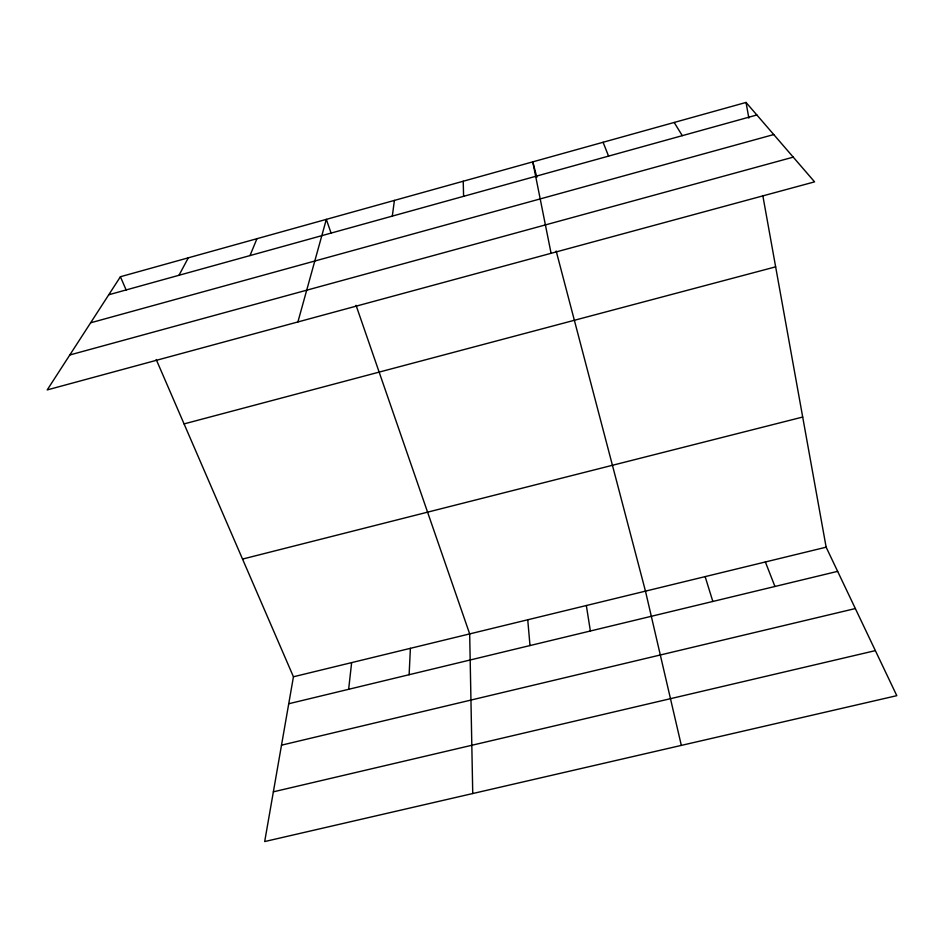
<?xml version="1.0" encoding="UTF-8"?>
<svg xmlns="http://www.w3.org/2000/svg" width="944" height="944" viewBox="0 0 944 944"><rect width="100%" height="100%" fill="white"/><g stroke="black" fill="none" stroke-linecap="round" stroke-linejoin="round"><path stroke-width="1.42" d="M409.118 674.712L410.392 648.327M348.643 689.309L351.64 662.617M392.315 216.105L394.415 200.411M156.22 359.511L293.442 676.777L264.686 841.552L896.8 695.669L826.142 547.19L762.799 195.526M297.903 321.951L326.329 219.374L331.155 233.298M249.995 255.576L256.945 238.702M178.982 275.282L188.316 257.818M120.419 276.734L47.2 389.919L814.578 181.862L746.031 102.448L120.419 276.734L126.225 290.15M108.761 294.764L756.852 114.979M90.624 322.801L773.75 134.555M69.821 354.968L793.243 157.141M184.068 423.903L775.649 266.845M242.537 559.084L802.707 417.047M293.442 676.777L826.142 547.19M288.734 703.752L837.647 571.356M281.513 745.17L855.347 608.55M273.371 791.827L875.359 650.628M674.169 122.46L682.288 135.653M603.086 142.273L608.561 156.114M765.372 561.975L774.941 586.472M356.053 305.313L469.675 633.908L472.743 793.538M705.144 576.631L712.838 601.458M536.841 177.354L532.782 161.861L551.084 253.299M556.181 251.033L645.472 591.145L681.332 745.394M746.031 102.448L748.863 118.13M586.342 605.529L590.378 630.993M527.743 619.783L529.997 645.554M463.221 181.236L463.598 196.328"/></g></svg>
